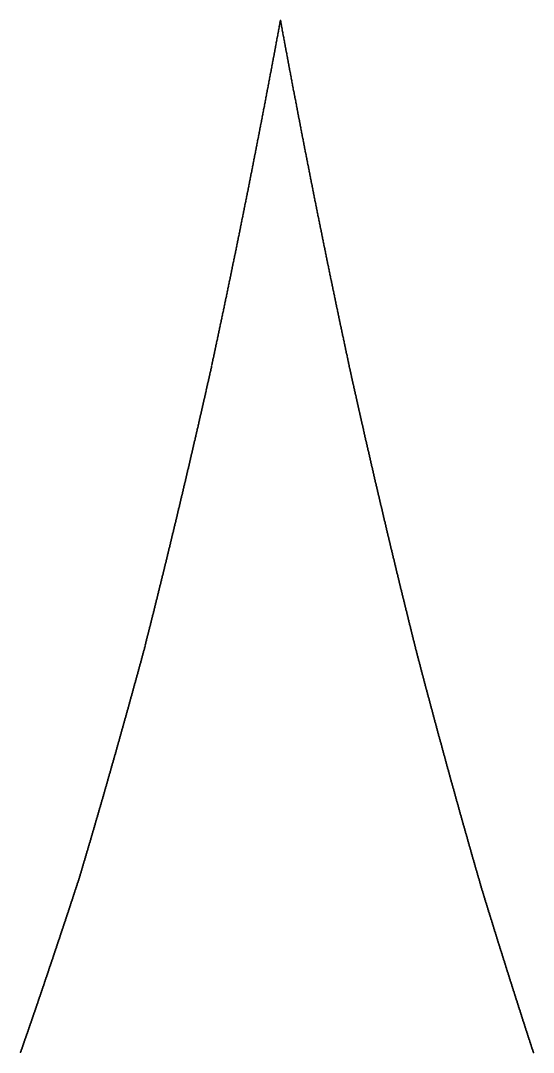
# Model space of a CAD drawing. Header units: metres. Extents: x 0 to 360, y 46 to 216.
# Drawn here: x 235.48 to 248.44, y 72.4 to 98.47 of the extents above; entities that cross this region are included whole.
import ezdxf

# ---------------------------------------------------------------- set-up
doc = ezdxf.new("R2010")
doc.units = ezdxf.units.M

msp = doc.modelspace()

# ---------------------------------------------------------------- linework, layer by layer
for p in [(242.006, 98.254), (242.012, 98.286), (242.018, 98.317), (242.023, 98.349), (242.029, 98.38), (242.035, 98.412), (242.041, 98.443), (242.047, 98.466), (242.053, 98.446), (242.058, 98.415), (242.064, 98.383), (242.07, 98.352), (242.076, 98.32), (242.082, 98.289), (242.087, 98.257), (241.959, 98.004), (241.965, 98.035), (241.971, 98.066), (241.977, 98.098), (241.983, 98.129), (241.989, 98.16), (241.994, 98.192), (242, 98.223), (242.093, 98.226), (242.099, 98.195), (242.105, 98.163), (242.111, 98.132), (242.117, 98.1), (242.122, 98.069), (242.128, 98.038), (242.134, 98.006), (241.913, 97.754), (241.919, 97.785), (241.925, 97.816), (241.93, 97.848), (241.936, 97.879), (241.942, 97.91), (241.948, 97.941), (241.954, 97.972), (242.14, 97.975), (242.146, 97.944), (242.151, 97.912), (242.157, 97.881), (242.163, 97.85), (242.169, 97.819), (242.175, 97.788), (242.181, 97.756), (241.861, 97.474), (241.866, 97.505), (241.872, 97.537), (241.878, 97.568), (241.884, 97.599), (241.89, 97.63), (241.895, 97.661), (241.901, 97.692), (241.907, 97.723), (242.186, 97.725), (242.192, 97.694), (242.198, 97.663), (242.204, 97.632), (242.21, 97.601), (242.215, 97.569), (242.221, 97.538), (242.227, 97.507), (242.233, 97.476), (241.814, 97.227), (241.82, 97.258), (241.826, 97.289), (241.832, 97.32), (241.837, 97.351), (241.843, 97.382), (241.849, 97.413), (241.855, 97.444), (242.239, 97.445), (242.245, 97.414), (242.25, 97.383), (242.256, 97.352), (242.262, 97.321), (242.268, 97.29), (242.274, 97.259), (242.279, 97.228), (241.768, 96.981), (241.773, 97.011), (241.779, 97.042), (241.785, 97.073), (241.791, 97.104), (241.797, 97.135), (241.802, 97.165), (241.808, 97.196), (242.285, 97.198), (242.291, 97.167), (242.297, 97.136), (242.303, 97.105), (242.309, 97.074), (242.314, 97.043), (242.32, 97.012), (242.326, 96.982), (242.332, 96.951), (241.715, 96.705), (241.721, 96.735), (241.727, 96.766), (241.733, 96.797), (241.738, 96.827), (241.744, 96.858), (241.75, 96.889), (241.756, 96.919), (241.762, 96.95), (242.338, 96.92), (242.343, 96.889), (242.349, 96.859), (242.355, 96.828), (242.361, 96.797), (242.367, 96.767), (242.372, 96.736), (242.378, 96.705), (241.663, 96.43), (241.669, 96.46), (241.674, 96.491), (241.68, 96.521), (241.686, 96.552), (241.692, 96.582), (241.698, 96.613), (241.704, 96.644), (241.709, 96.674), (242.384, 96.675), (242.39, 96.644), (242.396, 96.613), (242.402, 96.583), (242.407, 96.552), (242.413, 96.522), (242.419, 96.491), (242.425, 96.461), (242.431, 96.43), (241.616, 96.187), (241.622, 96.217), (241.628, 96.248), (241.634, 96.278), (241.64, 96.308), (241.645, 96.339), (241.651, 96.369), (241.657, 96.4), (242.436, 96.4), (242.442, 96.369), (242.448, 96.339), (242.454, 96.308), (242.46, 96.278), (242.466, 96.247), (242.471, 96.217), (242.477, 96.187), (241.564, 95.915), (241.57, 95.945), (241.576, 95.975), (241.581, 96.005), (241.587, 96.036), (241.593, 96.066), (241.599, 96.096), (241.605, 96.126), (241.61, 96.157), (242.483, 96.156), (242.489, 96.126), (242.495, 96.096), (242.5, 96.065), (242.506, 96.035), (242.512, 96.005), (242.518, 95.974), (242.524, 95.944), (242.53, 95.914), (241.517, 95.674), (241.523, 95.704), (241.529, 95.734), (241.535, 95.764), (241.541, 95.794), (241.546, 95.824), (241.552, 95.854), (241.558, 95.884), (242.535, 95.884), (242.541, 95.853), (242.547, 95.823), (242.553, 95.793), (242.559, 95.763), (242.564, 95.733), (242.57, 95.703), (242.576, 95.672), (241.465, 95.404), (241.471, 95.434), (241.477, 95.464), (241.482, 95.494), (241.488, 95.524), (241.494, 95.554), (241.5, 95.584), (241.506, 95.614), (241.512, 95.644), (242.582, 95.642), (242.588, 95.612), (242.594, 95.582), (242.599, 95.552), (242.605, 95.522), (242.611, 95.492), (242.617, 95.462), (242.623, 95.432), (242.628, 95.402), (241.413, 95.135), (241.418, 95.165), (241.424, 95.195), (241.43, 95.225), (241.436, 95.254), (241.442, 95.284), (241.448, 95.314), (241.453, 95.344), (241.459, 95.374), (242.634, 95.372), (242.64, 95.342), (242.646, 95.312), (242.652, 95.282), (242.658, 95.252), (242.663, 95.223), (242.669, 95.193), (242.675, 95.163), (242.681, 95.133), (241.36, 94.868), (241.366, 94.897), (241.372, 94.927), (241.378, 94.957), (241.384, 94.986), (241.389, 95.016), (241.395, 95.046), (241.401, 95.076), (241.407, 95.105), (242.687, 95.103), (242.692, 95.073), (242.698, 95.044), (242.704, 95.014), (242.71, 94.984), (242.716, 94.954), (242.722, 94.925), (242.727, 94.895), (242.733, 94.865), (241.314, 94.631), (241.32, 94.661), (241.325, 94.69), (241.331, 94.72), (241.337, 94.749), (241.343, 94.779), (241.349, 94.808), (241.354, 94.838), (242.739, 94.835), (242.745, 94.806), (242.751, 94.776), (242.756, 94.747), (242.762, 94.717), (242.768, 94.687), (242.774, 94.658), (242.78, 94.628), (241.261, 94.366), (241.267, 94.395), (241.273, 94.425), (241.279, 94.454), (241.285, 94.484), (241.29, 94.513), (241.296, 94.543), (241.302, 94.572), (241.308, 94.602), (242.786, 94.599), (242.791, 94.569), (242.797, 94.539), (242.803, 94.51), (242.809, 94.48), (242.815, 94.451), (242.82, 94.422), (242.826, 94.392), (242.832, 94.363), (241.209, 94.102), (241.215, 94.131), (241.221, 94.161), (241.227, 94.19), (241.232, 94.219), (241.238, 94.248), (241.244, 94.278), (241.25, 94.307), (241.256, 94.337), (242.838, 94.333), (242.844, 94.304), (242.85, 94.274), (242.855, 94.245), (242.861, 94.216), (242.867, 94.186), (242.873, 94.157), (242.879, 94.128), (242.884, 94.098), (241.157, 93.839), (241.163, 93.868), (241.168, 93.898), (241.174, 93.927), (241.18, 93.956), (241.186, 93.985), (241.192, 94.014), (241.197, 94.044), (241.203, 94.073), (242.89, 94.069), (242.896, 94.04), (242.902, 94.01), (242.908, 93.981), (242.914, 93.952), (242.919, 93.923), (242.925, 93.894), (242.931, 93.864), (242.937, 93.835), (241.104, 93.578), (241.11, 93.607), (241.116, 93.636), (241.122, 93.665), (241.128, 93.694), (241.133, 93.723), (241.139, 93.752), (241.145, 93.781), (241.151, 93.81), (242.943, 93.806), (242.948, 93.777), (242.954, 93.748), (242.96, 93.719), (242.966, 93.69), (242.972, 93.661), (242.978, 93.631), (242.983, 93.602), (242.989, 93.573), (241.052, 93.318), (241.058, 93.347), (241.064, 93.375), (241.069, 93.404), (241.075, 93.433), (241.081, 93.462), (241.087, 93.491), (241.093, 93.52), (241.099, 93.549), (242.995, 93.544), (243.001, 93.515), (243.007, 93.486), (243.012, 93.457), (243.018, 93.428), (243.024, 93.399), (243.03, 93.371), (243.036, 93.342), (243.041, 93.313), (241, 93.059), (241.005, 93.087), (241.011, 93.116), (241.017, 93.145), (241.023, 93.174), (241.029, 93.202), (241.035, 93.231), (241.04, 93.26), (241.046, 93.289), (243.047, 93.284), (243.053, 93.255), (243.059, 93.226), (243.065, 93.197), (243.071, 93.168), (243.076, 93.14), (243.082, 93.111), (243.088, 93.082), (243.094, 93.053), (240.947, 92.801), (240.953, 92.829), (240.959, 92.858), (240.965, 92.887), (240.971, 92.915), (240.976, 92.944), (240.982, 92.972), (240.988, 93.001), (240.994, 93.03), (243.1, 93.024), (243.105, 92.996), (243.111, 92.967), (243.117, 92.938), (243.123, 92.91), (243.129, 92.881), (243.135, 92.852), (243.14, 92.824), (243.146, 92.795), (240.895, 92.544), (240.901, 92.572), (240.907, 92.601), (240.912, 92.629), (240.918, 92.658), (240.924, 92.686), (240.93, 92.715), (240.936, 92.744), (240.941, 92.772), (243.152, 92.766), (243.158, 92.738), (243.164, 92.709), (243.169, 92.681), (243.175, 92.652), (243.181, 92.623), (243.187, 92.595), (243.193, 92.566), (243.199, 92.538), (240.837, 92.26), (240.843, 92.288), (240.848, 92.317), (240.854, 92.345), (240.86, 92.373), (240.866, 92.402), (240.872, 92.43), (240.877, 92.459), (240.883, 92.487), (240.889, 92.516), (243.204, 92.509), (243.21, 92.481), (243.216, 92.452), (243.222, 92.424), (243.228, 92.396), (243.233, 92.367), (243.239, 92.339), (243.245, 92.31), (243.251, 92.282), (240.784, 92.006), (240.79, 92.034), (240.796, 92.062), (240.802, 92.09), (240.808, 92.119), (240.813, 92.147), (240.819, 92.175), (240.825, 92.204), (240.831, 92.232), (243.257, 92.254), (243.263, 92.225), (243.268, 92.197), (243.274, 92.169), (243.28, 92.14), (243.286, 92.112), (243.292, 92.084), (243.297, 92.055), (243.303, 92.027), (243.309, 91.999), (240.732, 91.753), (240.738, 91.781), (240.744, 91.809), (240.749, 91.837), (240.755, 91.865), (240.761, 91.893), (240.767, 91.921), (240.773, 91.95), (240.779, 91.978), (243.315, 91.971), (243.321, 91.943), (243.327, 91.914), (243.332, 91.886), (243.338, 91.858), (243.344, 91.83), (243.35, 91.802), (243.356, 91.774), (243.361, 91.746), (240.68, 91.501), (240.685, 91.529), (240.691, 91.557), (240.697, 91.585), (240.703, 91.613), (240.709, 91.641), (240.715, 91.669), (240.72, 91.697), (240.726, 91.725), (243.367, 91.717), (243.373, 91.689), (243.379, 91.661), (243.385, 91.633), (243.391, 91.605), (243.396, 91.577), (243.402, 91.549), (243.408, 91.521), (243.414, 91.493), (240.622, 91.222), (240.627, 91.25), (240.633, 91.278), (240.639, 91.306), (240.645, 91.334), (240.651, 91.361), (240.656, 91.389), (240.662, 91.417), (240.668, 91.445), (240.674, 91.473), (243.42, 91.465), (243.425, 91.437), (243.431, 91.409), (243.437, 91.381), (243.443, 91.354), (243.449, 91.326), (243.455, 91.298), (243.46, 91.27), (243.466, 91.242), (240.569, 90.973), (240.575, 91), (240.581, 91.028), (240.587, 91.056), (240.592, 91.084), (240.598, 91.111), (240.604, 91.139), (240.61, 91.167), (240.616, 91.195), (243.472, 91.214), (243.478, 91.186), (243.484, 91.159), (243.489, 91.131), (243.495, 91.103), (243.501, 91.075), (243.507, 91.048), (243.513, 91.02), (243.519, 90.992), (243.524, 90.964), (240.511, 90.697), (240.517, 90.724), (240.523, 90.752), (240.528, 90.779), (240.534, 90.807), (240.54, 90.835), (240.546, 90.862), (240.552, 90.89), (240.558, 90.917), (240.563, 90.945), (243.53, 90.937), (243.536, 90.909), (243.542, 90.881), (243.548, 90.854), (243.553, 90.826), (243.559, 90.798), (243.565, 90.771), (243.571, 90.743), (243.577, 90.716), (240.459, 90.45), (240.464, 90.477), (240.47, 90.505), (240.476, 90.532), (240.482, 90.559), (240.488, 90.587), (240.494, 90.614), (240.499, 90.642), (240.505, 90.669), (243.583, 90.688), (243.588, 90.66), (243.594, 90.633), (243.6, 90.605), (243.606, 90.578), (243.612, 90.55), (243.617, 90.523), (243.623, 90.495), (243.629, 90.468), (243.635, 90.441), (240.4, 90.176), (240.406, 90.204), (240.412, 90.231), (240.418, 90.258), (240.424, 90.286), (240.43, 90.313), (240.435, 90.34), (240.441, 90.368), (240.447, 90.395), (240.453, 90.422), (243.641, 90.413), (243.646, 90.386), (243.652, 90.358), (243.658, 90.331), (243.664, 90.304), (243.67, 90.276), (243.676, 90.249), (243.681, 90.222), (243.687, 90.194), (240.348, 89.932), (240.354, 89.959), (240.36, 89.986), (240.366, 90.013), (240.371, 90.04), (240.377, 90.068), (240.383, 90.095), (240.389, 90.122), (240.395, 90.149), (243.693, 90.167), (243.699, 90.14), (243.705, 90.112), (243.71, 90.085), (243.716, 90.058), (243.722, 90.031), (243.728, 90.003), (243.734, 89.976), (243.74, 89.949), (243.745, 89.922), (240.296, 89.677), (240.302, 89.703), (240.307, 89.731), (240.313, 89.767), (240.319, 89.796), (240.325, 89.823), (240.331, 89.85), (240.336, 89.877), (240.342, 89.905), (243.751, 89.895), (243.757, 89.867), (243.763, 89.84), (243.769, 89.813), (243.774, 89.786), (243.78, 89.758), (243.786, 89.726), (243.792, 89.698), (243.798, 89.672), (240.232, 89.393), (240.238, 89.419), (240.243, 89.445), (240.249, 89.47), (240.255, 89.496), (240.261, 89.522), (240.267, 89.548), (240.272, 89.574), (240.278, 89.6), (240.284, 89.626), (240.29, 89.652), (243.804, 89.646), (243.809, 89.62), (243.815, 89.593), (243.821, 89.567), (243.827, 89.541), (243.833, 89.515), (243.838, 89.489), (243.844, 89.462), (243.85, 89.436), (243.856, 89.41), (240.174, 89.136), (240.179, 89.161), (240.185, 89.187), (240.191, 89.213), (240.197, 89.238), (240.203, 89.264), (240.208, 89.29), (240.214, 89.316), (240.22, 89.341), (240.226, 89.367), (243.862, 89.384), (243.868, 89.358), (243.873, 89.332), (243.879, 89.306), (243.885, 89.28), (243.891, 89.254), (243.897, 89.227), (243.902, 89.201), (243.908, 89.175), (243.914, 89.149), (240.115, 88.879), (240.121, 88.905), (240.127, 88.93), (240.133, 88.956), (240.139, 88.982), (240.144, 89.007), (240.15, 89.033), (240.156, 89.058), (240.162, 89.084), (240.168, 89.11), (243.92, 89.123), (243.926, 89.097), (243.932, 89.071), (243.937, 89.045), (243.943, 89.019), (243.949, 88.993), (243.955, 88.967), (243.961, 88.941), (243.966, 88.915), (243.972, 88.89), (240.057, 88.624), (240.063, 88.649), (240.069, 88.675), (240.075, 88.7), (240.081, 88.726), (240.086, 88.751), (240.092, 88.777), (240.098, 88.802), (240.104, 88.828), (240.11, 88.854), (243.978, 88.864), (243.984, 88.838), (243.99, 88.812), (243.996, 88.786), (244.001, 88.76), (244.007, 88.734), (244.013, 88.708), (244.019, 88.683), (244.025, 88.657), (244.03, 88.631), (239.999, 88.37), (240.005, 88.395), (240.011, 88.42), (240.017, 88.446), (240.022, 88.471), (240.028, 88.497), (240.034, 88.522), (240.04, 88.547), (240.046, 88.573), (240.051, 88.598), (244.036, 88.605), (244.042, 88.579), (244.048, 88.554), (244.054, 88.528), (244.06, 88.502), (244.065, 88.476), (244.071, 88.451), (244.077, 88.425), (244.083, 88.399), (244.089, 88.373), (239.935, 88.091), (239.941, 88.117), (239.947, 88.142), (239.953, 88.167), (239.958, 88.192), (239.964, 88.218), (239.97, 88.243), (239.976, 88.268), (239.982, 88.294), (239.987, 88.319), (239.993, 88.344), (244.094, 88.348), (244.1, 88.322), (244.106, 88.296), (244.112, 88.271), (244.118, 88.245), (244.124, 88.219), (244.129, 88.194), (244.135, 88.168), (244.141, 88.143), (244.147, 88.117), (244.153, 88.091), (239.877, 87.839), (239.883, 87.864), (239.889, 87.89), (239.894, 87.915), (239.9, 87.94), (239.906, 87.965), (239.912, 87.99), (239.918, 88.016), (239.923, 88.041), (239.929, 88.066), (244.158, 88.066), (244.164, 88.04), (244.17, 88.015), (244.176, 87.989), (244.182, 87.964), (244.188, 87.938), (244.193, 87.913), (244.199, 87.887), (244.205, 87.862), (244.211, 87.836), (239.819, 87.588), (239.825, 87.613), (239.83, 87.639), (239.836, 87.664), (239.842, 87.689), (239.848, 87.714), (239.854, 87.739), (239.859, 87.764), (239.865, 87.789), (239.871, 87.814), (244.217, 87.811), (244.222, 87.785), (244.228, 87.76), (244.234, 87.735), (244.24, 87.709), (244.246, 87.684), (244.251, 87.658), (244.257, 87.633), (244.263, 87.608), (244.269, 87.582), (239.755, 87.314), (239.761, 87.339), (239.766, 87.364), (239.772, 87.388), (239.778, 87.413), (239.784, 87.438), (239.79, 87.463), (239.795, 87.488), (239.801, 87.513), (239.807, 87.538), (239.813, 87.563), (244.275, 87.557), (244.281, 87.532), (244.286, 87.506), (244.292, 87.481), (244.298, 87.456), (244.304, 87.43), (244.31, 87.405), (244.315, 87.38), (244.321, 87.354), (244.327, 87.329), (239.697, 87.065), (239.702, 87.09), (239.708, 87.115), (239.714, 87.14), (239.72, 87.164), (239.726, 87.189), (239.731, 87.214), (239.737, 87.239), (239.743, 87.264), (239.749, 87.289), (244.333, 87.304), (244.339, 87.279), (244.345, 87.254), (244.35, 87.228), (244.356, 87.203), (244.362, 87.178), (244.368, 87.153), (244.374, 87.128), (244.379, 87.102), (244.385, 87.077), (244.391, 87.052), (239.633, 86.793), (239.638, 86.817), (239.644, 86.842), (239.65, 86.867), (239.656, 86.892), (239.662, 86.916), (239.667, 86.941), (239.673, 86.966), (239.679, 86.991), (239.685, 87.015), (239.691, 87.04), (244.397, 87.027), (244.403, 87.002), (244.409, 86.977), (244.414, 86.952), (244.42, 86.927), (244.426, 86.902), (244.432, 86.877), (244.438, 86.852), (244.443, 86.827), (244.449, 86.802), (239.574, 86.546), (239.58, 86.571), (239.586, 86.595), (239.592, 86.62), (239.598, 86.645), (239.603, 86.669), (239.609, 86.694), (239.615, 86.719), (239.621, 86.743), (239.627, 86.768), (244.455, 86.777), (244.461, 86.752), (244.467, 86.727), (244.473, 86.702), (244.478, 86.677), (244.484, 86.652), (244.49, 86.627), (244.496, 86.602), (244.502, 86.577), (244.507, 86.552), (244.513, 86.527), (239.51, 86.276), (239.516, 86.301), (239.522, 86.325), (239.528, 86.35), (239.534, 86.374), (239.539, 86.399), (239.545, 86.423), (239.551, 86.448), (239.557, 86.473), (239.563, 86.497), (239.569, 86.522), (244.519, 86.502), (244.525, 86.477), (244.531, 86.452), (244.537, 86.428), (244.542, 86.403), (244.548, 86.378), (244.554, 86.353), (244.56, 86.328), (244.566, 86.303), (244.571, 86.279), (239.446, 86.008), (239.452, 86.032), (239.458, 86.056), (239.464, 86.081), (239.47, 86.105), (239.475, 86.13), (239.481, 86.154), (239.487, 86.179), (239.493, 86.203), (239.499, 86.227), (239.505, 86.252), (244.577, 86.254), (244.583, 86.229), (244.589, 86.204), (244.595, 86.18), (244.601, 86.155), (244.606, 86.13), (244.612, 86.105), (244.618, 86.081), (244.624, 86.056), (244.63, 86.031), (244.635, 86.007), (239.388, 85.765), (239.394, 85.789), (239.4, 85.813), (239.406, 85.837), (239.411, 85.862), (239.417, 85.886), (239.423, 85.91), (239.429, 85.935), (239.435, 85.959), (239.441, 85.983), (244.641, 85.982), (244.647, 85.957), (244.653, 85.933), (244.659, 85.908), (244.665, 85.883), (244.67, 85.859), (244.676, 85.834), (244.682, 85.81), (244.688, 85.785), (244.694, 85.76), (239.324, 85.498), (239.33, 85.522), (239.336, 85.547), (239.342, 85.571), (239.347, 85.595), (239.353, 85.619), (239.359, 85.643), (239.365, 85.668), (239.371, 85.692), (239.377, 85.716), (239.382, 85.74), (244.699, 85.736), (244.705, 85.711), (244.711, 85.687), (244.717, 85.662), (244.723, 85.638), (244.729, 85.613), (244.734, 85.589), (244.74, 85.564), (244.746, 85.54), (244.752, 85.515), (244.758, 85.491), (239.26, 85.233), (239.266, 85.257), (239.272, 85.281), (239.278, 85.305), (239.283, 85.33), (239.289, 85.354), (239.295, 85.378), (239.301, 85.402), (239.307, 85.426), (239.313, 85.45), (239.318, 85.474), (244.763, 85.466), (244.769, 85.442), (244.775, 85.418), (244.781, 85.393), (244.787, 85.369), (244.793, 85.344), (244.798, 85.32), (244.804, 85.296), (244.81, 85.271), (244.816, 85.247), (244.822, 85.223), (239.196, 84.97), (239.202, 84.993), (239.208, 85.017), (239.214, 85.041), (239.22, 85.065), (239.225, 85.089), (239.231, 85.113), (239.237, 85.137), (239.243, 85.161), (239.249, 85.185), (239.254, 85.209), (244.827, 85.198), (244.833, 85.174), (244.839, 85.15), (244.845, 85.125), (244.851, 85.101), (244.857, 85.077), (244.862, 85.052), (244.868, 85.028), (244.874, 85.004), (244.88, 84.98), (239.132, 84.707), (239.138, 84.731), (239.144, 84.755), (239.15, 84.778), (239.156, 84.802), (239.161, 84.826), (239.167, 84.85), (239.173, 84.874), (239.179, 84.898), (239.185, 84.922), (239.19, 84.946), (244.886, 84.956), (244.891, 84.931), (244.897, 84.907), (244.903, 84.883), (244.909, 84.859), (244.915, 84.835), (244.921, 84.81), (244.926, 84.786), (244.932, 84.762), (244.938, 84.738), (244.944, 84.714), (239.068, 84.446), (239.074, 84.469), (239.08, 84.493), (239.086, 84.517), (239.092, 84.54), (239.097, 84.564), (239.103, 84.588), (239.109, 84.612), (239.115, 84.636), (239.121, 84.659), (239.126, 84.683), (244.95, 84.69), (244.955, 84.666), (244.961, 84.642), (244.967, 84.618), (244.973, 84.593), (244.979, 84.569), (244.985, 84.545), (244.99, 84.521), (244.996, 84.497), (245.002, 84.473), (245.008, 84.449), (239.004, 84.185), (239.01, 84.209), (239.016, 84.233), (239.022, 84.256), (239.028, 84.28), (239.033, 84.304), (239.039, 84.327), (239.045, 84.351), (239.051, 84.375), (239.057, 84.398), (239.062, 84.422), (245.014, 84.425), (245.019, 84.401), (245.025, 84.377), (245.031, 84.353), (245.037, 84.329), (245.043, 84.305), (245.049, 84.282), (245.054, 84.258), (245.06, 84.234), (245.066, 84.21), (245.072, 84.186), (238.94, 83.927), (238.946, 83.95), (238.952, 83.974), (238.958, 83.997), (238.964, 84.021), (238.969, 84.044), (238.975, 84.068), (238.981, 84.091), (238.987, 84.115), (238.993, 84.138), (238.998, 84.162), (245.078, 84.162), (245.083, 84.138), (245.089, 84.114), (245.095, 84.09), (245.101, 84.067), (245.107, 84.043), (245.113, 84.019), (245.118, 83.995), (245.124, 83.971), (245.13, 83.948), (245.136, 83.924), (238.876, 83.669), (238.882, 83.692), (238.888, 83.716), (238.894, 83.739), (238.9, 83.762), (238.905, 83.786), (238.911, 83.809), (238.917, 83.833), (238.923, 83.856), (238.929, 83.88), (238.934, 83.903), (245.142, 83.9), (245.147, 83.876), (245.153, 83.853), (245.159, 83.829), (245.165, 83.805), (245.171, 83.781), (245.177, 83.758), (245.182, 83.734), (245.188, 83.71), (245.194, 83.687), (245.2, 83.663), (238.812, 83.412), (238.818, 83.436), (238.824, 83.459), (238.83, 83.482), (238.836, 83.505), (238.841, 83.529), (238.847, 83.552), (238.853, 83.575), (238.859, 83.599), (238.865, 83.622), (238.87, 83.645), (245.206, 83.639), (245.211, 83.616), (245.217, 83.592), (245.223, 83.568), (245.229, 83.545), (245.235, 83.521), (245.24, 83.498), (245.246, 83.474), (245.252, 83.45), (245.258, 83.427), (245.264, 83.403), (238.748, 83.157), (238.754, 83.18), (238.76, 83.203), (238.766, 83.227), (238.772, 83.25), (238.777, 83.273), (238.783, 83.296), (238.789, 83.319), (238.795, 83.343), (238.801, 83.366), (238.806, 83.389), (245.27, 83.38), (245.275, 83.356), (245.281, 83.333), (245.287, 83.309), (245.293, 83.286), (245.299, 83.262), (245.304, 83.239), (245.31, 83.215), (245.316, 83.192), (245.322, 83.168), (245.328, 83.145), (238.678, 82.88), (238.684, 82.903), (238.69, 82.926), (238.696, 82.949), (238.702, 82.972), (238.708, 82.995), (238.713, 83.018), (238.719, 83.041), (238.725, 83.064), (238.731, 83.088), (238.737, 83.111), (238.742, 83.134), (245.334, 83.122), (245.339, 83.098), (245.345, 83.075), (245.351, 83.051), (245.357, 83.028), (245.363, 83.005), (245.368, 82.981), (245.374, 82.958), (245.38, 82.934), (245.386, 82.911), (245.392, 82.888), (238.614, 82.619), (238.62, 82.64), (238.626, 82.667), (238.632, 82.696), (238.638, 82.719), (238.644, 82.742), (238.649, 82.765), (238.655, 82.788), (238.661, 82.811), (238.667, 82.834), (238.673, 82.857), (245.398, 82.865), (245.403, 82.841), (245.409, 82.818), (245.415, 82.795), (245.421, 82.771), (245.427, 82.748), (245.432, 82.725), (245.438, 82.702), (245.444, 82.678), (245.45, 82.655), (245.456, 82.632), (238.545, 82.362), (238.55, 82.383), (238.556, 82.405), (238.562, 82.426), (238.568, 82.448), (238.574, 82.469), (238.58, 82.49), (238.585, 82.512), (238.591, 82.533), (238.597, 82.555), (238.603, 82.576), (238.609, 82.598), (245.462, 82.608), (245.467, 82.58), (245.473, 82.557), (245.479, 82.535), (245.485, 82.513), (245.491, 82.491), (245.496, 82.468), (245.502, 82.446), (245.508, 82.424), (245.514, 82.402), (245.52, 82.38), (245.526, 82.358), (238.475, 82.106), (238.481, 82.127), (238.486, 82.149), (238.492, 82.17), (238.498, 82.191), (238.504, 82.213), (238.51, 82.234), (238.516, 82.255), (238.521, 82.277), (238.527, 82.298), (238.533, 82.319), (238.539, 82.341), (245.531, 82.335), (245.537, 82.313), (245.543, 82.291), (245.549, 82.269), (245.555, 82.247), (245.56, 82.225), (245.566, 82.203), (245.572, 82.181), (245.578, 82.158), (245.584, 82.136), (245.59, 82.114), (238.405, 81.851), (238.411, 81.872), (238.417, 81.893), (238.422, 81.915), (238.428, 81.936), (238.434, 81.957), (238.44, 81.978), (238.446, 82), (238.452, 82.021), (238.457, 82.042), (238.463, 82.063), (238.469, 82.085), (245.595, 82.092), (245.601, 82.07), (245.607, 82.048), (245.613, 82.026), (245.619, 82.004), (245.624, 81.982), (245.63, 81.96), (245.636, 81.938), (245.642, 81.916), (245.648, 81.894), (245.654, 81.872), (245.659, 81.85), (238.329, 81.576), (238.335, 81.597), (238.341, 81.618), (238.347, 81.639), (238.353, 81.66), (238.358, 81.682), (238.364, 81.703), (238.37, 81.724), (238.376, 81.745), (238.382, 81.766), (238.388, 81.787), (238.393, 81.809), (238.399, 81.83), (245.665, 81.828), (245.671, 81.806), (245.677, 81.784), (245.683, 81.762), (245.688, 81.74), (245.694, 81.718), (245.7, 81.697), (245.706, 81.675), (245.712, 81.653), (245.718, 81.631), (245.723, 81.609), (245.729, 81.587), (238.26, 81.323), (238.265, 81.344), (238.271, 81.365), (238.277, 81.386), (238.283, 81.407), (238.289, 81.428), (238.294, 81.449), (238.3, 81.47), (238.306, 81.491), (238.312, 81.513), (238.318, 81.534), (238.324, 81.555), (245.735, 81.565), (245.741, 81.543), (245.747, 81.521), (245.752, 81.5), (245.758, 81.478), (245.764, 81.456), (245.77, 81.434), (245.776, 81.412), (245.782, 81.39), (245.787, 81.369), (245.793, 81.347), (245.799, 81.325), (238.19, 81.071), (238.196, 81.092), (238.201, 81.113), (238.207, 81.134), (238.213, 81.155), (238.219, 81.176), (238.225, 81.197), (238.23, 81.218), (238.236, 81.239), (238.242, 81.26), (238.248, 81.281), (238.254, 81.302), (245.805, 81.303), (245.811, 81.282), (245.816, 81.26), (245.822, 81.238), (245.828, 81.216), (245.834, 81.194), (245.84, 81.173), (245.846, 81.151), (245.851, 81.129), (245.857, 81.108), (245.863, 81.086), (245.869, 81.064), (238.114, 80.799), (238.12, 80.82), (238.126, 80.841), (238.132, 80.862), (238.137, 80.883), (238.143, 80.903), (238.149, 80.924), (238.155, 80.945), (238.161, 80.966), (238.166, 80.987), (238.172, 81.008), (238.178, 81.029), (238.184, 81.05), (245.875, 81.042), (245.88, 81.021), (245.886, 80.999), (245.892, 80.977), (245.898, 80.956), (245.904, 80.934), (245.91, 80.912), (245.915, 80.891), (245.921, 80.869), (245.927, 80.848), (245.933, 80.826), (245.939, 80.804), (238.044, 80.549), (238.05, 80.57), (238.056, 80.591), (238.062, 80.612), (238.068, 80.632), (238.073, 80.653), (238.079, 80.674), (238.085, 80.695), (238.091, 80.716), (238.097, 80.736), (238.102, 80.757), (238.108, 80.778), (245.944, 80.783), (245.95, 80.761), (245.956, 80.74), (245.962, 80.718), (245.968, 80.696), (245.974, 80.675), (245.979, 80.653), (245.985, 80.632), (245.991, 80.61), (245.997, 80.589), (246.003, 80.567), (246.008, 80.546), (237.969, 80.279), (237.974, 80.3), (237.98, 80.321), (237.986, 80.342), (237.992, 80.362), (237.998, 80.383), (238.004, 80.404), (238.009, 80.425), (238.015, 80.445), (238.021, 80.466), (238.027, 80.487), (238.033, 80.508), (238.038, 80.528), (246.014, 80.524), (246.02, 80.503), (246.026, 80.481), (246.032, 80.46), (246.038, 80.438), (246.043, 80.417), (246.049, 80.395), (246.055, 80.374), (246.061, 80.352), (246.067, 80.331), (246.072, 80.309), (246.078, 80.288), (237.893, 80.011), (237.899, 80.032), (237.905, 80.052), (237.91, 80.073), (237.916, 80.093), (237.922, 80.114), (237.928, 80.135), (237.934, 80.155), (237.94, 80.176), (237.945, 80.197), (237.951, 80.217), (237.957, 80.238), (237.963, 80.259), (246.084, 80.267), (246.09, 80.245), (246.096, 80.224), (246.102, 80.202), (246.107, 80.181), (246.113, 80.16), (246.119, 80.138), (246.125, 80.117), (246.131, 80.096), (246.136, 80.074), (246.142, 80.053), (246.148, 80.031), (246.154, 80.01), (237.823, 79.764), (237.829, 79.785), (237.835, 79.805), (237.841, 79.826), (237.846, 79.846), (237.852, 79.867), (237.858, 79.887), (237.864, 79.908), (237.87, 79.929), (237.876, 79.949), (237.881, 79.97), (237.887, 79.99), (246.16, 79.989), (246.166, 79.968), (246.171, 79.946), (246.177, 79.925), (246.183, 79.904), (246.189, 79.882), (246.195, 79.861), (246.2, 79.84), (246.206, 79.819), (246.212, 79.797), (246.218, 79.776), (246.224, 79.755), (237.748, 79.498), (237.753, 79.518), (237.759, 79.539), (237.765, 79.559), (237.771, 79.58), (237.777, 79.6), (237.782, 79.621), (237.788, 79.641), (237.794, 79.662), (237.8, 79.682), (237.806, 79.703), (237.812, 79.723), (237.817, 79.744), (246.23, 79.734), (246.235, 79.712), (246.241, 79.691), (246.247, 79.67), (246.253, 79.649), (246.259, 79.627), (246.264, 79.606), (246.27, 79.585), (246.276, 79.564), (246.282, 79.543), (246.288, 79.522), (246.294, 79.5), (237.672, 79.233), (237.678, 79.253), (237.684, 79.273), (237.689, 79.294), (237.695, 79.314), (237.701, 79.335), (237.707, 79.355), (237.713, 79.375), (237.718, 79.396), (237.724, 79.416), (237.73, 79.437), (237.736, 79.457), (237.742, 79.477), (246.299, 79.479), (246.305, 79.458), (246.311, 79.437), (246.317, 79.416), (246.323, 79.395), (246.328, 79.374), (246.334, 79.353), (246.34, 79.332), (246.346, 79.31), (246.352, 79.289), (246.358, 79.268), (246.363, 79.247), (237.596, 78.969), (237.602, 78.989), (237.608, 79.009), (237.614, 79.03), (237.62, 79.05), (237.625, 79.07), (237.631, 79.09), (237.637, 79.111), (237.643, 79.131), (237.649, 79.151), (237.654, 79.172), (237.66, 79.192), (237.666, 79.212), (246.369, 79.226), (246.375, 79.205), (246.381, 79.184), (246.387, 79.163), (246.392, 79.142), (246.398, 79.121), (246.404, 79.1), (246.41, 79.079), (246.416, 79.058), (246.422, 79.037), (246.427, 79.016), (246.433, 78.995), (246.439, 78.974), (237.526, 78.726), (237.532, 78.746), (237.538, 78.766), (237.544, 78.787), (237.55, 78.807), (237.556, 78.827), (237.561, 78.847), (237.567, 78.868), (237.573, 78.888), (237.579, 78.908), (237.585, 78.928), (237.59, 78.949), (246.445, 78.953), (246.451, 78.932), (246.456, 78.911), (246.462, 78.89), (246.468, 78.869), (246.474, 78.849), (246.48, 78.828), (246.486, 78.807), (246.491, 78.786), (246.497, 78.765), (246.503, 78.744), (246.509, 78.723), (237.451, 78.464), (237.457, 78.484), (237.462, 78.505), (237.468, 78.525), (237.474, 78.545), (237.48, 78.565), (237.486, 78.585), (237.492, 78.605), (237.497, 78.625), (237.503, 78.645), (237.509, 78.666), (237.515, 78.686), (237.521, 78.706), (246.515, 78.702), (246.52, 78.681), (246.526, 78.661), (246.532, 78.64), (246.538, 78.619), (246.544, 78.598), (246.55, 78.577), (246.555, 78.556), (246.561, 78.536), (246.567, 78.515), (246.573, 78.494), (246.579, 78.473), (246.584, 78.452), (237.375, 78.204), (237.381, 78.224), (237.387, 78.244), (237.393, 78.264), (237.398, 78.284), (237.404, 78.304), (237.41, 78.324), (237.416, 78.344), (237.422, 78.364), (237.428, 78.384), (237.433, 78.404), (237.439, 78.424), (237.445, 78.444), (246.59, 78.432), (246.596, 78.411), (246.602, 78.39), (246.608, 78.369), (246.614, 78.349), (246.619, 78.328), (246.625, 78.307), (246.631, 78.287), (246.637, 78.266), (246.643, 78.245), (246.648, 78.224), (246.654, 78.204), (237.3, 77.944), (237.305, 77.964), (237.311, 77.984), (237.317, 78.004), (237.323, 78.024), (237.329, 78.044), (237.334, 78.064), (237.34, 78.084), (237.346, 78.104), (237.352, 78.124), (237.358, 78.144), (237.364, 78.164), (237.369, 78.184), (246.66, 78.183), (246.666, 78.162), (246.672, 78.142), (246.678, 78.121), (246.683, 78.1), (246.689, 78.08), (246.695, 78.059), (246.701, 78.038), (246.707, 78.018), (246.713, 77.997), (246.718, 77.977), (246.724, 77.956), (246.73, 77.935), (237.218, 77.666), (237.224, 77.686), (237.23, 77.706), (237.236, 77.725), (237.241, 77.745), (237.247, 77.765), (237.253, 77.785), (237.259, 77.805), (237.265, 77.825), (237.27, 77.845), (237.276, 77.864), (237.282, 77.884), (237.288, 77.904), (237.294, 77.924), (246.736, 77.915), (246.742, 77.894), (246.747, 77.874), (246.753, 77.853), (246.759, 77.833), (246.765, 77.812), (246.771, 77.791), (246.777, 77.771), (246.782, 77.75), (246.788, 77.73), (246.794, 77.709), (246.8, 77.689), (246.806, 77.668), (237.142, 77.409), (237.148, 77.428), (237.154, 77.448), (237.16, 77.468), (237.166, 77.488), (237.172, 77.507), (237.177, 77.527), (237.183, 77.547), (237.189, 77.567), (237.195, 77.587), (237.201, 77.606), (237.206, 77.626), (237.212, 77.646), (246.811, 77.648), (246.817, 77.627), (246.823, 77.607), (246.829, 77.586), (246.835, 77.566), (246.841, 77.546), (246.846, 77.525), (246.852, 77.505), (246.858, 77.484), (246.864, 77.464), (246.87, 77.443), (246.875, 77.423), (237.067, 77.153), (237.073, 77.172), (237.078, 77.192), (237.084, 77.212), (237.09, 77.231), (237.096, 77.251), (237.102, 77.271), (237.108, 77.29), (237.113, 77.31), (237.119, 77.33), (237.125, 77.35), (237.131, 77.369), (237.137, 77.389), (246.881, 77.403), (246.887, 77.382), (246.893, 77.362), (246.899, 77.341), (246.905, 77.321), (246.91, 77.301), (246.916, 77.28), (246.922, 77.26), (246.928, 77.24), (246.934, 77.219), (246.939, 77.199), (246.945, 77.179), (246.951, 77.158), (236.991, 76.896), (236.997, 76.917), (237.003, 76.937), (237.009, 76.956), (237.014, 76.976), (237.02, 76.996), (237.026, 77.015), (237.032, 77.035), (237.038, 77.054), (237.044, 77.074), (237.049, 77.094), (237.055, 77.113), (237.061, 77.133), (246.957, 77.138), (246.963, 77.118), (246.969, 77.097), (246.974, 77.077), (246.98, 77.057), (246.986, 77.037), (246.992, 77.016), (246.998, 76.996), (247.003, 76.976), (247.009, 76.956), (247.015, 76.935), (247.021, 76.915), (247.027, 76.895), (236.91, 76.639), (236.915, 76.657), (236.921, 76.675), (236.927, 76.692), (236.933, 76.71), (236.939, 76.728), (236.945, 76.746), (236.95, 76.763), (236.956, 76.781), (236.962, 76.799), (236.968, 76.817), (236.974, 76.835), (236.98, 76.852), (236.985, 76.871), (247.033, 76.875), (247.038, 76.855), (247.044, 76.834), (247.05, 76.814), (247.056, 76.794), (247.062, 76.774), (247.067, 76.754), (247.073, 76.733), (247.079, 76.713), (247.085, 76.693), (247.091, 76.673), (247.097, 76.649), (247.102, 76.628), (236.822, 76.373), (236.828, 76.391), (236.834, 76.409), (236.84, 76.426), (236.846, 76.444), (236.851, 76.462), (236.857, 76.479), (236.863, 76.497), (236.869, 76.515), (236.875, 76.533), (236.881, 76.55), (236.886, 76.568), (236.892, 76.586), (236.898, 76.604), (236.904, 76.621), (247.108, 76.609), (247.114, 76.59), (247.12, 76.571), (247.126, 76.552), (247.131, 76.533), (247.137, 76.514), (247.143, 76.495), (247.149, 76.476), (247.155, 76.457), (247.161, 76.438), (247.166, 76.419), (247.172, 76.4), (247.178, 76.381), (247.184, 76.362), (236.735, 76.108), (236.741, 76.126), (236.747, 76.143), (236.753, 76.161), (236.758, 76.179), (236.764, 76.196), (236.77, 76.214), (236.776, 76.232), (236.782, 76.249), (236.787, 76.267), (236.793, 76.285), (236.799, 76.302), (236.805, 76.32), (236.811, 76.338), (236.817, 76.355), (247.19, 76.344), (247.195, 76.325), (247.201, 76.306), (247.207, 76.287), (247.213, 76.268), (247.219, 76.249), (247.225, 76.23), (247.23, 76.211), (247.236, 76.192), (247.242, 76.173), (247.248, 76.154), (247.254, 76.135), (247.259, 76.117), (236.648, 75.844), (236.654, 75.861), (236.659, 75.879), (236.665, 75.897), (236.671, 75.914), (236.677, 75.932), (236.683, 75.949), (236.689, 75.967), (236.694, 75.985), (236.7, 76.002), (236.706, 76.02), (236.712, 76.038), (236.718, 76.055), (236.723, 76.073), (236.729, 76.09), (247.265, 76.098), (247.271, 76.079), (247.277, 76.06), (247.283, 76.041), (247.289, 76.022), (247.294, 76.003), (247.3, 75.984), (247.306, 75.966), (247.312, 75.947), (247.318, 75.928), (247.323, 75.909), (247.329, 75.89), (247.335, 75.871), (247.341, 75.853), (236.561, 75.581), (236.566, 75.598), (236.572, 75.616), (236.578, 75.633), (236.584, 75.651), (236.59, 75.668), (236.595, 75.686), (236.601, 75.703), (236.607, 75.721), (236.613, 75.738), (236.619, 75.756), (236.625, 75.774), (236.63, 75.791), (236.636, 75.809), (236.642, 75.826), (247.347, 75.834), (247.353, 75.815), (247.358, 75.796), (247.364, 75.777), (247.37, 75.759), (247.376, 75.74), (247.382, 75.721), (247.387, 75.702), (247.393, 75.684), (247.399, 75.665), (247.405, 75.646), (247.411, 75.627), (247.417, 75.608), (247.422, 75.59), (236.479, 75.336), (236.485, 75.353), (236.491, 75.37), (236.497, 75.388), (236.502, 75.405), (236.508, 75.423), (236.514, 75.44), (236.52, 75.458), (236.526, 75.475), (236.531, 75.493), (236.537, 75.51), (236.543, 75.528), (236.549, 75.545), (236.555, 75.563), (247.428, 75.571), (247.434, 75.552), (247.44, 75.534), (247.446, 75.515), (247.451, 75.496), (247.457, 75.477), (247.463, 75.459), (247.469, 75.44), (247.475, 75.421), (247.481, 75.403), (247.486, 75.384), (247.492, 75.365), (247.498, 75.346), (247.504, 75.328), (236.392, 75.074), (236.398, 75.091), (236.403, 75.109), (236.409, 75.126), (236.415, 75.144), (236.421, 75.161), (236.427, 75.178), (236.432, 75.196), (236.438, 75.213), (236.444, 75.231), (236.45, 75.248), (236.456, 75.266), (236.462, 75.283), (236.467, 75.301), (236.473, 75.318), (247.51, 75.309), (247.516, 75.29), (247.521, 75.272), (247.527, 75.253), (247.533, 75.234), (247.539, 75.216), (247.545, 75.197), (247.55, 75.179), (247.556, 75.16), (247.562, 75.141), (247.568, 75.123), (247.574, 75.104), (247.58, 75.085), (247.585, 75.067), (236.304, 74.813), (236.31, 74.831), (236.316, 74.848), (236.322, 74.865), (236.328, 74.883), (236.334, 74.9), (236.339, 74.917), (236.345, 74.935), (236.351, 74.952), (236.357, 74.969), (236.363, 74.987), (236.368, 75.004), (236.374, 75.022), (236.38, 75.039), (236.386, 75.056), (247.591, 75.048), (247.597, 75.03), (247.603, 75.011), (247.609, 74.992), (247.614, 74.974), (247.62, 74.955), (247.626, 74.937), (247.632, 74.918), (247.638, 74.9), (247.644, 74.881), (247.649, 74.862), (247.655, 74.844), (247.661, 74.825), (247.667, 74.807), (236.217, 74.553), (236.223, 74.571), (236.229, 74.588), (236.235, 74.605), (236.24, 74.622), (236.246, 74.64), (236.252, 74.657), (236.258, 74.674), (236.264, 74.692), (236.27, 74.709), (236.275, 74.726), (236.281, 74.744), (236.287, 74.761), (236.293, 74.778), (236.299, 74.796), (247.673, 74.788), (247.678, 74.77), (247.684, 74.751), (247.69, 74.733), (247.696, 74.714), (247.702, 74.696), (247.708, 74.677), (247.713, 74.659), (247.719, 74.64), (247.725, 74.622), (247.731, 74.603), (247.737, 74.585), (247.742, 74.566), (247.748, 74.548), (236.124, 74.277), (236.13, 74.294), (236.136, 74.312), (236.142, 74.329), (236.147, 74.346), (236.153, 74.363), (236.159, 74.381), (236.165, 74.398), (236.171, 74.415), (236.176, 74.432), (236.182, 74.45), (236.188, 74.467), (236.194, 74.484), (236.2, 74.501), (236.206, 74.519), (236.211, 74.536), (247.754, 74.529), (247.76, 74.511), (247.766, 74.492), (247.772, 74.474), (247.777, 74.456), (247.783, 74.437), (247.789, 74.419), (247.795, 74.4), (247.801, 74.382), (247.806, 74.363), (247.812, 74.345), (247.818, 74.327), (247.824, 74.308), (247.83, 74.29), (236.037, 74.019), (236.043, 74.036), (236.048, 74.053), (236.054, 74.071), (236.06, 74.088), (236.066, 74.105), (236.072, 74.122), (236.077, 74.139), (236.083, 74.157), (236.089, 74.174), (236.095, 74.191), (236.101, 74.208), (236.107, 74.225), (236.112, 74.243), (236.118, 74.26), (247.836, 74.271), (247.841, 74.253), (247.847, 74.235), (247.853, 74.216), (247.859, 74.198), (247.865, 74.179), (247.871, 74.161), (247.876, 74.143), (247.882, 74.124), (247.888, 74.106), (247.894, 74.088), (247.9, 74.069), (247.905, 74.051), (247.911, 74.033), (235.949, 73.762), (235.955, 73.779), (235.961, 73.796), (235.967, 73.813), (235.973, 73.83), (235.979, 73.848), (235.984, 73.865), (235.99, 73.882), (235.996, 73.899), (236.002, 73.916), (236.008, 73.933), (236.013, 73.95), (236.019, 73.968), (236.025, 73.985), (236.031, 74.002), (247.917, 74.014), (247.923, 73.996), (247.929, 73.978), (247.935, 73.959), (247.94, 73.941), (247.946, 73.923), (247.952, 73.905), (247.958, 73.886), (247.964, 73.868), (247.969, 73.85), (247.975, 73.831), (247.981, 73.813), (247.987, 73.795), (247.993, 73.777), (247.999, 73.758), (235.862, 73.506), (235.868, 73.523), (235.874, 73.54), (235.88, 73.557), (235.885, 73.574), (235.891, 73.591), (235.897, 73.608), (235.903, 73.625), (235.909, 73.642), (235.915, 73.659), (235.92, 73.676), (235.926, 73.694), (235.932, 73.711), (235.938, 73.728), (235.944, 73.745), (248.004, 73.74), (248.01, 73.722), (248.016, 73.704), (248.022, 73.685), (248.028, 73.667), (248.033, 73.649), (248.039, 73.631), (248.045, 73.613), (248.051, 73.594), (248.057, 73.576), (248.063, 73.558), (248.068, 73.54), (248.074, 73.522), (248.08, 73.503), (235.775, 73.25), (235.781, 73.267), (235.786, 73.284), (235.792, 73.301), (235.798, 73.318), (235.804, 73.335), (235.81, 73.352), (235.816, 73.37), (235.821, 73.387), (235.827, 73.404), (235.833, 73.421), (235.839, 73.438), (235.845, 73.455), (235.85, 73.472), (235.856, 73.489), (248.086, 73.485), (248.092, 73.467), (248.098, 73.449), (248.103, 73.431), (248.109, 73.413), (248.115, 73.394), (248.121, 73.376), (248.127, 73.358), (248.132, 73.34), (248.138, 73.322), (248.144, 73.304), (248.15, 73.286), (248.156, 73.268), (248.162, 73.249), (235.682, 72.979), (235.688, 72.996), (235.693, 73.013), (235.699, 73.03), (235.705, 73.047), (235.711, 73.064), (235.717, 73.081), (235.722, 73.098), (235.728, 73.115), (235.734, 73.132), (235.74, 73.149), (235.746, 73.166), (235.752, 73.183), (235.757, 73.2), (235.763, 73.217), (235.769, 73.233), (248.167, 73.231), (248.173, 73.213), (248.179, 73.195), (248.185, 73.177), (248.191, 73.159), (248.196, 73.141), (248.202, 73.123), (248.208, 73.105), (248.214, 73.087), (248.22, 73.069), (248.226, 73.051), (248.231, 73.032), (248.237, 73.014), (248.243, 72.996), (248.249, 72.978), (235.594, 72.726), (235.6, 72.743), (235.606, 72.76), (235.612, 72.776), (235.618, 72.793), (235.623, 72.81), (235.629, 72.827), (235.635, 72.844), (235.641, 72.861), (235.647, 72.878), (235.653, 72.895), (235.658, 72.912), (235.664, 72.928), (235.67, 72.945), (235.676, 72.962), (248.255, 72.96), (248.26, 72.942), (248.266, 72.924), (248.272, 72.906), (248.278, 72.888), (248.284, 72.87), (248.29, 72.852), (248.295, 72.834), (248.301, 72.816), (248.307, 72.798), (248.313, 72.78), (248.319, 72.762), (248.324, 72.744), (248.33, 72.726), (235.501, 72.457), (235.507, 72.473), (235.513, 72.49), (235.519, 72.507), (235.525, 72.524), (235.53, 72.541), (235.536, 72.557), (235.542, 72.574), (235.548, 72.591), (235.554, 72.608), (235.559, 72.625), (235.565, 72.642), (235.571, 72.658), (235.577, 72.675), (235.583, 72.692), (235.589, 72.709), (248.336, 72.708), (248.342, 72.69), (248.348, 72.673), (248.354, 72.655), (248.359, 72.637), (248.365, 72.619), (248.371, 72.601), (248.377, 72.583), (248.383, 72.565), (248.389, 72.547), (248.394, 72.529), (248.4, 72.511), (248.406, 72.493), (248.412, 72.475), (248.418, 72.458), (235.484, 72.406), (235.49, 72.423), (235.495, 72.44), (248.423, 72.44), (248.429, 72.422), (248.435, 72.404)]:
    msp.add_point(p)

doc.saveas('drawing.dxf')
